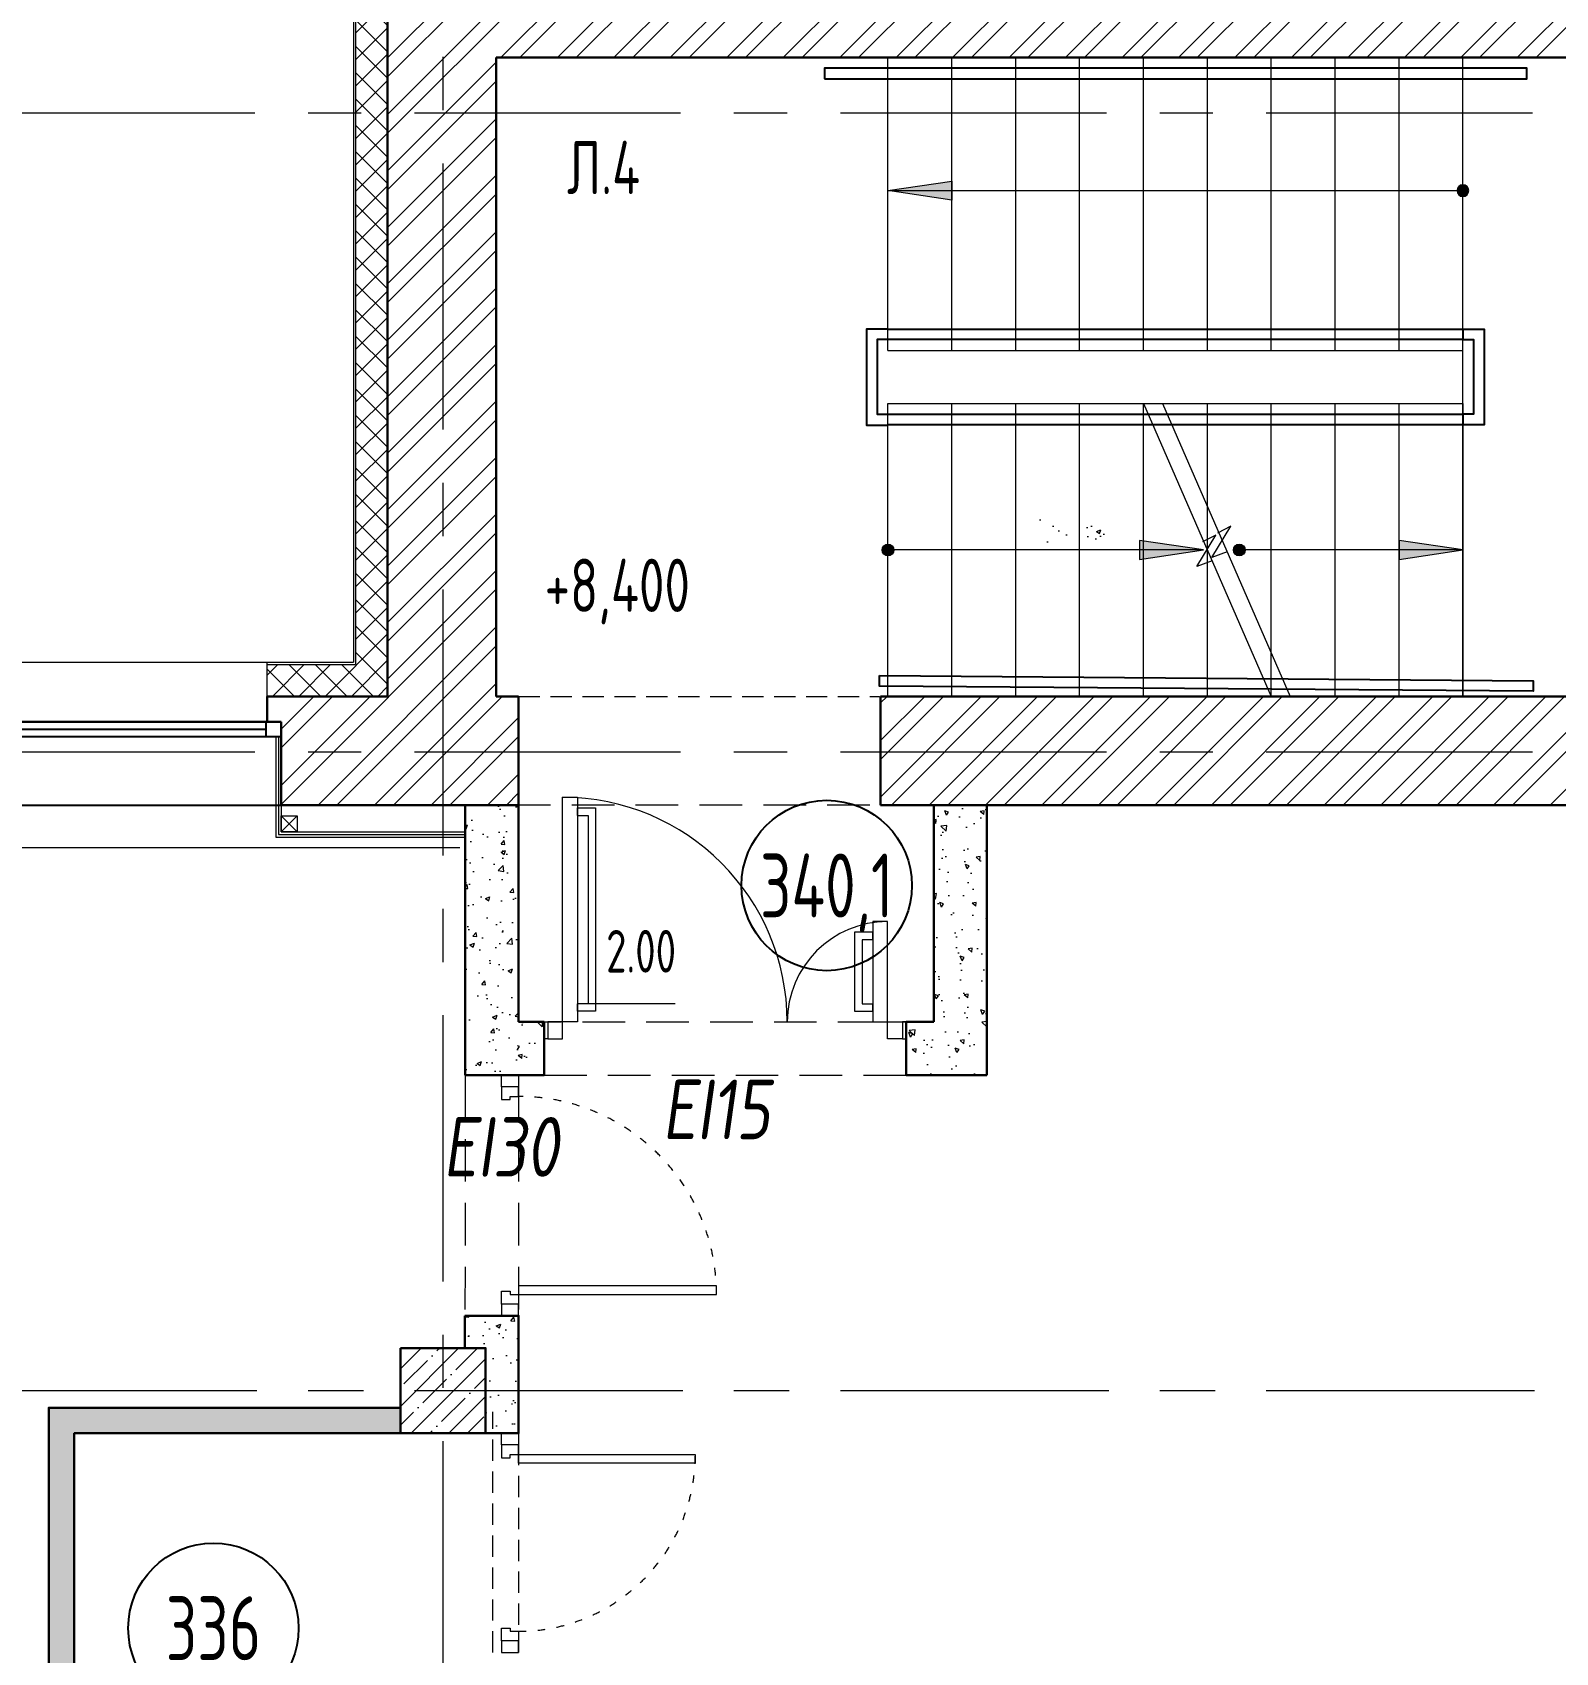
# Model space of a CAD drawing. Header units: millimetres. Extents: x -265044 to 366616, y 0 to 292181.
# Drawn here: x 79714 to 86868, y 123371 to 130979 of the extents above; entities that cross this region are included whole.
import ezdxf
from ezdxf import colors
from ezdxf.entities.mleader import LeaderData, LeaderLine
from ezdxf.enums import TextEntityAlignment as Align
from ezdxf.math import Vec2, Vec3

# ---------------------------------------------------------------- set-up
doc = ezdxf.new("R2010")
doc.units = ezdxf.units.MM
doc.header["$MEASUREMENT"] = 0
for name, pattern in [('ACAD_ISO03W100', [30, 12, -18]), ('ADSK_Штриховая_ш2 п1', [3, 2, -1]), ('CENTER', [2, 1.25, -0.25, 0.25, -0.25]), ('HIDDEN', [6, 4, -2])]:
    doc.linetypes.add(name, pattern=pattern)
doc.layers.get('0').update_dxf_attribs({"color": 250, "lineweight": 9})
for name, color, linetype, lineweight in [('_0', 250, 'Continuous', 9), ('АР_Двери', 5, 'Continuous', 18), ('АР_Колонны', 5, 'Continuous', 30), ('АР_Колонны Штрих', 250, 'Continuous', 5), ('АР_Лестницы', 250, 'Continuous', 15), ('АР_Лестницы ограждение', 94, 'Continuous', 25), ('АР_Маркер экспликации', 239, 'Continuous', 13), ('АР_Навесной фасад', 5, 'Continuous', 5), ('АР_Номер помещения', 1, 'Continuous', 25), ('АР_Оси', 193, 'Continuous', 9), ('АР_Отметки', 250, 'Continuous', 15), ('АР_Перегородки газоблок', 165, 'Continuous', 30), ('АР_Перегородки газоблок_Штрих', 165, 'Continuous', 5), ('АР_Подоконники', 163, 'Continuous', 9), ('АР_Помещения_площадь', 19, 'Continuous', 9), ('АР_Сущ Несущая стена', 202, 'Continuous', 30), ('АР_тонкая линия', 250, 'Continuous', 0), ('АР_Утеплитель', 250, 'Continuous', 9), ('АР_Штриховка кирпич', 250, 'Continuous', 9), ('перекр 0.3', 181, 'Continuous', 30)]:
    doc.layers.add(name, color=color, linetype=linetype, lineweight=lineweight)
doc.layers.add('АР_новое окно', color=160, linetype='Continuous')
doc.layers.add('АР_ПБ_Двери', color=7, linetype='Continuous', lineweight=15, true_color=0xdb0000)
doc.styles.add('ISOCPEUR', font='isocpeur.ttf', dxfattribs={"width": 0.7})
doc.styles.get("Standard").update_dxf_attribs({"font": 'isocpeur.ttf'})
doc.styles.add('Архитект', font='isocpeur.ttf', dxfattribs={"width": 0.8, "oblique": 8})
pattern_1 = [(50, (0, 0), (215.17805, -18.82564), [22.5, -247.5]), (355, (0, 0), (-41.6254, 225.65764), [18, -198]), (100.45144, (17.93, -1.57), (173.55265, 206.832), [19.12206, -210.34263]), (46.1842, (0, 60), (320.1724, -49.6558), [33.75, -371.25]), (96.63564, (26.68, 55.86), (280.3986, 292.2356), [28.6831, -315.5141]), (351.18416, (0, 60), (280.3986, 292.2356), [27, -297]), (21, (30, 45), (179.07212, -120.78567), [22.5, -247.5]), (326, (30, 45), (72.9946, 217.545), [18, -198]), (71.45144, (44.92, 34.93), (252.0667, 96.75935), [19.12206, -210.34263]), (37.5, (0, 0), (3.647957, 99.868156), [0, -195.6, 0, -201, 0, -198.75]), (7.5, (0, 0), (78.92086, 118.32351), [0, -114.6, 0, -191.1, 0, -75.75]), (327.5, (-66.9, 0), (160.14673, -6.76646), [0, -75, 0, -234, 0, -310.5]), (317.5, (-96.9, 0), (174.95585, 30.0315), [0, -97.5, 0, -155.4, 0, -220.5])]

# ---------------------------------------------------------------- blocks, each defined once
blk = doc.blocks.new('*U1373')
h = blk.add_hatch(color=8)
h.dxf.hatch_style = 1
edge = h.paths.add_edge_path()
edge.add_arc((0, 0), 27.6, 359.64, 719.64)
h = blk.add_hatch(color=8)
h.dxf.hatch_style = 1
h.paths.add_polyline_path([(1181.9, -44.3), (1181.9, 44.3), (1481.9, 0)])
at = {"color": 8}
blk.add_line((1481.9, 0), (0, 0), dxfattribs=at)
blk.add_lwpolyline([(1181.9, 44.3), (1181.9, -44.3), (1481.9, 0), (1181.9, 44.3)], dxfattribs=at)
blk.add_circle((0, 0), 27.6, dxfattribs=at)
blk = doc.blocks.new('*U1056')
at = {"color": 8}
for points in [[(-55, -80), (-55, 0), (-115, 0), (-115, -40), (-100, -40), (-100, -80), (-55, -80)], [(0, 0), (0, -80), (-55, -80), (-55, 0), (0, 0)], [(-1030, 0), (-1030, -80), (-975, -80), (-975, 0), (-1030, 0)], [(-975, -80), (-975, 0), (-915, 0), (-915, -40), (-930, -40), (-930, -80), (-975, -80)]]:
    blk.add_lwpolyline(points, dxfattribs=at)
blk.add_lwpolyline([(-100, -80), (-100, -910), (-140, -910), (-140, -80)], close=True, dxfattribs=at)
at = {"color": 8, "linetype": 'ACAD_ISO03W100', "ltscale": 3}
blk.add_arc((-100, -80), 830, 180, 270, dxfattribs=at)
blk = doc.blocks.new('*U159')
at = {"layer": 'АР_новое окно', "color": 8, "lineweight": 20}
for p, q in [((0, 1310), (-70, 1310)), ((0, 0), (-70, 0))]:
    blk.add_line(p, q, dxfattribs=at)
at = {"layer": 'АР_новое окно', "color": 8}
for p, q in [((-70, 1310), (-70, 0)), ((-70, 0), (-70, 1310)), ((0, 1310), (0, 0)), ((0, 1240), (-70, 1240)), ((-35, 1240), (-35, 70)), ((0, 70), (-70, 70))]:
    blk.add_line(p, q, dxfattribs=at)
blk = doc.blocks.new('*U1161')
at = {"color": 8}
for points in [[(0, 0), (0, -80), (55, -80), (55, 0), (0, 0)], [(55, -80), (55, 0), (115, 0), (115, -40), (100, -40), (100, -80), (55, -80)], [(1075, -80), (1075, 0), (1015, 0), (1015, -40), (1030, -40), (1030, -80), (1075, -80)], [(1130, 0), (1130, -80), (1075, -80), (1075, 0), (1130, 0)]]:
    blk.add_lwpolyline(points, dxfattribs=at)
blk.add_lwpolyline([(100, -80), (100, -1010), (140, -1010), (140, -80)], close=True, dxfattribs=at)
at = {"color": 8, "linetype": 'ACAD_ISO03W100', "ltscale": 3}
blk.add_arc((100, -80), 930, 270, 0, dxfattribs=at)
blk = doc.blocks.new('*U222')
at = {"layer": 'АР_Номер помещения', "color": 8}
blk.add_circle((-22148.8, 2134.7), 400, dxfattribs=at)
at = {"layer": 'АР_Помещения_площадь', "color": 8}
blk.add_line((-21205.6, 1298.7), (-21627.9, 1298.7), dxfattribs=at)
at = {"color": 8, "style": 'ISOCPEUR', "width": 0.7, "flags": 1}
blk.add_attdef('КАТЕГОРИЯ', (-499.2, -2092.2), '', height=250, dxfattribs=at)
at = {"layer": 'АР_Номер помещения', "color": 8, "style": 'ISOCPEUR', "width": 0.7}
blk.add_attdef('НОМЕР_ПОМЕЩЕНИЯ', text='', height=300, dxfattribs=at).set_placement((-22148.8, 2134.7), align=Align.MIDDLE_CENTER)
at = {"layer": 'АР_Помещения_площадь', "color": 8, "style": 'ISOCPEUR', "width": 0.7}
blk.add_attdef('ПЛОЩАДЬ_ПОМЕЩЕНИЯ', text='', height=200, dxfattribs=at).set_placement((-21200.7, 1545.2), align=Align.MIDDLE_RIGHT)
at = {"layer": 'АР_Помещения_площадь', "color": 8, "lineweight": 30, "width": 0.7, "flags": 104}
blk.add_attdef('ИМЯ_ПОМЕЩЕНИЯ', text='', height=100, dxfattribs=at).set_placement((157.6, 1217.1), align=Align.MIDDLE_CENTER)
blk = doc.blocks.new('_DotSmall')
at = {"color": 8, "linetype": 'ByBlock', "const_width": 0.5}
blk.add_lwpolyline([(-0.0625, 0, 1), (0.0625, 0, 1)], format="xyb", close=True, dxfattribs=at)
blk = doc.blocks.new('A$Ce02d65bd')
at = {"color": 8, "ltscale": 100}
for points in [[(0, 0), (0, 75), (75, 75), (75, 0), (0, 0)], [(0, 0), (75, 75)], [(0, 75), (75, 0)]]:
    blk.add_lwpolyline(points, dxfattribs=at)
blk = doc.blocks.new('*U24')
h = blk.add_hatch(color=8)
h.dxf.hatch_style = 1
edge = h.paths.add_edge_path()
edge.add_arc((0, 0), 27.6, 359.64, 719.64)
h = blk.add_hatch(color=8)
h.dxf.hatch_style = 1
h.paths.add_polyline_path([(2400, -44.3), (2400, 44.3), (2700, 0)])
at = {"color": 8}
blk.add_line((2700, 0), (0, 0), dxfattribs=at)
blk.add_lwpolyline([(2400, 44.3), (2400, -44.3), (2700, 0), (2400, 44.3)], dxfattribs=at)
blk.add_circle((0, 0), 27.6, dxfattribs=at)
blk = doc.blocks.new('*U1372')
h = blk.add_hatch(color=8)
h.dxf.hatch_style = 1
edge = h.paths.add_edge_path()
edge.add_arc((0, 0), 27.6, 359.64, 719.64)
h = blk.add_hatch(color=8)
h.dxf.hatch_style = 1
h.paths.add_polyline_path([(750.3, -44.3), (750.3, 44.3), (1050.3, 0)])
at = {"color": 8}
blk.add_line((1050.3, 0), (0, 0), dxfattribs=at)
blk.add_lwpolyline([(750.3, 44.3), (750.3, -44.3), (1050.3, 0), (750.3, 44.3)], dxfattribs=at)
blk.add_circle((0, 0), 27.6, dxfattribs=at)
blk = doc.blocks.new('1700-2')
at = {"color": 8}
for points in [[(80, 1600), (0, 1600), (0, 1583), (80, 1583), (80, 1600)], [(0, 1583), (80, 1583), (80, 1513), (50, 1513), (50, 1513), (0, 1513), (0, 1583)], [(-385.9, 1443.1), (-420.9, 1443.1), (-420.9, 1358.3), (-50, 1358.3), (-50, 1443.1), (-85, 1443.1)], [(-385.9, 1443.1), (-385.9, 1393.3), (-85, 1393.3), (-85, 1443.1)], [(-969.5, 56.9), (-1004.5, 56.9), (-1004.5, 141.7), (-50, 141.7), (-50, 56.9), (-85, 56.9)], [(-969.5, 56.9), (-969.5, 106.7), (-85, 106.7), (-85, 56.9)], [(0, -83), (80, -83), (80, -13), (50, -13), (50, -13), (0, -13), (0, -83)], [(80, -100), (0, -100), (0, -83), (80, -83), (80, -100)]]:
    blk.add_lwpolyline(points, dxfattribs=at)
for points in [[(-471.3, 1443.1), (0, 1443.1), (0, 1513), (-471.3, 1513)], [(0, -13), (-1054.7, -13), (-1054.7, 56.9), (0, 56.9)]]:
    blk.add_lwpolyline(points, close=True, dxfattribs=at)
for centre, radius, start, end in [((0, 1513), 471.3, 180, 270), ((0, -13), 1054.7, 90, 180)]:
    blk.add_arc(centre, radius, start, end, dxfattribs=at)
blk = doc.blocks.new('*U1429')
at = {"layer": 'АР_Номер помещения', "color": 8}
blk.add_circle((-18458.7, 2940.5), 400, dxfattribs=at)
at = {"layer": 'АР_Помещения_площадь', "color": 8}
blk.add_line((-19170.8, 2385.1), (-19593.2, 2385.1), dxfattribs=at)
at = {"color": 8, "style": 'ISOCPEUR', "width": 0.7, "flags": 1}
blk.add_attdef('КАТЕГОРИЯ', (-499.2, -2092.2), '', height=250, dxfattribs=at)
at = {"layer": 'АР_Номер помещения', "color": 8, "style": 'ISOCPEUR', "width": 0.7}
blk.add_attdef('НОМЕР_ПОМЕЩЕНИЯ', text='', height=300, dxfattribs=at).set_placement((-18458.7, 2940.5), align=Align.MIDDLE_CENTER)
at = {"layer": 'АР_Помещения_площадь', "color": 8, "style": 'ISOCPEUR', "width": 0.7}
blk.add_attdef('ПЛОЩАДЬ_ПОМЕЩЕНИЯ', text='', height=200, dxfattribs=at).set_placement((-19165.9, 2631.6), align=Align.MIDDLE_RIGHT)
at = {"layer": 'АР_Помещения_площадь', "color": 8, "lineweight": 30, "width": 0.7, "flags": 104}
blk.add_attdef('ИМЯ_ПОМЕЩЕНИЯ', text='', height=100, dxfattribs=at).set_placement((157.6, 1217.1), align=Align.MIDDLE_CENTER)

msp = doc.modelspace()

# ---------------------------------------------------------------- hatches: boundary and pattern name
at = {"layer": 'АР_Колонны Штрих', "ltscale": 100}
h = msp.add_hatch(dxfattribs=at)
h.set_pattern_fill('ANSI35', color=8, scale=500)
h.set_pattern_definition([(45, (-875609.7, 164672.16), (-88.388348, 88.388348), []), (45, (-875521.31, 164672.16), (-88.388348, 88.388348), [156.25, -31.25, 0, -31.25])])
h.paths.add_polyline_path([(81842.4, 124800.7), (81442.4, 124800.7), (81442.4, 124400.7), (81842.4, 124400.7)])
at = {"layer": 'АР_Перегородки газоблок_Штрих', "ltscale": 100}
h = msp.add_hatch(dxfattribs=at)
h.set_pattern_fill('AR-CONC', color=8, scale=30)
h.set_pattern_definition([(50, (-2925, 4936.77), (215.17805, -18.82564), [22.5, -247.5]), (355, (-2925, 4936.77), (-41.6254, 225.65764), [18, -198]), (100.45144, (-2907.07, 4935.2), (173.55265, 206.832), [19.12206, -210.34263]), (46.1842, (-2925, 4996.77), (320.1724, -49.6558), [33.75, -371.25]), (96.63564, (-2898.32, 4992.63), (280.3986, 292.2356), [28.6831, -315.5141]), (351.18416, (-2925, 4996.77), (280.3986, 292.2356), [27, -297]), (21, (-2895, 4981.77), (179.07212, -120.78567), [22.5, -247.5]), (326, (-2895, 4981.77), (72.9946, 217.545), [18, -198]), (71.45144, (-2880.08, 4971.7), (252.0667, 96.75935), [19.12206, -210.34263]), (37.5, (-2925, 4936.77), (3.647957, 99.868156), [0, -195.6, 0, -201, 0, -198.75]), (7.5, (-2925, 4936.77), (78.92086, 118.32351), [0, -114.6, 0, -191.1, 0, -75.75]), (327.5, (-2991.9, 4936.77), (160.14673, -6.76646), [0, -75, 0, -234, 0, -310.5]), (317.5, (-3021.9, 4936.77), (174.95585, 30.0315), [0, -97.5, 0, -155.4, 0, -220.5])])
h.paths.add_polyline_path([(84797.4, 128691.1), (84427.4, 128691.1), (84427.4, 128571.1), (84797.4, 128571.1)])
h = msp.add_hatch(dxfattribs=at)
h.set_pattern_fill('AR-CONC', color=8, scale=30)
h.set_pattern_definition([(50, (155, -6e-11), (215.17805, -18.82564), [22.5, -247.5]), (355, (155, -6e-11), (-41.6254, 225.65764), [18, -198]), (100.45144, (172.93, -1.57), (173.55265, 206.832), [19.12206, -210.34263]), (46.1842, (155, 60), (320.1724, -49.6558), [33.75, -371.25]), (96.63564, (181.68, 55.86), (280.3986, 292.2356), [28.6831, -315.5141]), (351.18416, (155, 60), (280.3986, 292.2356), [27, -297]), (21, (185, 45), (179.07212, -120.78567), [22.5, -247.5]), (326, (185, 45), (72.9946, 217.545), [18, -198]), (71.45144, (199.92, 34.93), (252.0667, 96.75935), [19.12206, -210.34263]), (37.5, (155, -6e-11), (3.647957, 99.868156), [0, -195.6, 0, -201, 0, -198.75]), (7.5, (155, -6e-11), (78.92086, 118.32351), [0, -114.6, 0, -191.1, 0, -75.75]), (327.5, (88.1, -6e-11), (160.14673, -6.76646), [0, -75, 0, -234, 0, -310.5]), (317.5, (58.1, -6e-11), (174.95585, 30.0315), [0, -97.5, 0, -155.4, 0, -220.5])])
h.paths.add_polyline_path([(81997.4, 127350.7), (81747.4, 127350.7), (81747.4, 126082.2), (81997.4, 126082.2)])
h = msp.add_hatch(dxfattribs=at)
h.set_pattern_fill('AR-CONC', color=8, scale=30, angle=90)
h.set_pattern_definition([(140, (208748.08, 175687.95), (18.82564, 215.17805), [22.5, -247.5]), (85, (208748.08, 175687.95), (-225.65764, -41.6254), [18, -198]), (190.45144, (208749.65, 175705.88), (-206.832, 173.55265), [19.12206, -210.34263]), (136.1842, (208688.08, 175687.95), (49.6558, 320.1724), [33.75, -371.25]), (186.63564, (208692.22, 175714.63), (-292.2356, 280.3986), [28.6831, -315.5141]), (81.18416, (208688.08, 175687.95), (-292.2356, 280.3986), [27, -297]), (111, (208703.08, 175717.95), (120.78567, 179.07212), [22.5, -247.5]), (56, (208703.08, 175717.95), (-217.545, 72.9946), [18, -198]), (161.45144, (208713.14, 175732.87), (-96.75935, 252.0667), [19.12206, -210.34263]), (127.5, (208748.08, 175687.95), (-99.868156, 3.647957), [0, -195.6, 0, -201, 0, -198.75]), (97.5, (208748.08, 175687.95), (-118.32351, 78.92086), [0, -114.6, 0, -191.1, 0, -75.75]), (57.5, (208748.08, 175621.05), (6.76646, 160.14673), [0, -75, 0, -234, 0, -310.5]), (47.5, (208748.08, 175591.05), (-30.0315, 174.95585), [0, -97.5, 0, -155.4, 0, -220.5])])
h.paths.add_polyline_path([(83817.4, 126082.2), (83817.4, 126332.2), (83832.6, 126332.2), (83817.4, 126332.2), (83817.4, 126082.2), (84197.4, 126082.2), (84197.4, 127350.7), (83947.4, 127350.7), (83947.4, 126332.2), (83820.9, 126332.2)])
h = msp.add_hatch(dxfattribs=at)
h.set_pattern_fill('AR-CONC', color=8, scale=30, angle=90)
h.set_pattern_definition([(140, (209343.08, 175687.95), (18.82564, 215.17805), [22.5, -247.5]), (85, (209343.08, 175687.95), (-225.65764, -41.6254), [18, -198]), (190.45144, (209344.65, 175705.88), (-206.832, 173.55265), [19.12206, -210.34263]), (136.1842, (209283.08, 175687.95), (49.6558, 320.1724), [33.75, -371.25]), (186.63564, (209287.22, 175714.63), (-292.2356, 280.3986), [28.6831, -315.5141]), (81.18416, (209283.08, 175687.95), (-292.2356, 280.3986), [27, -297]), (111, (209298.08, 175717.95), (120.78567, 179.07212), [22.5, -247.5]), (56, (209298.08, 175717.95), (-217.545, 72.9946), [18, -198]), (161.45144, (209308.14, 175732.87), (-96.75935, 252.0667), [19.12206, -210.34263]), (127.5, (209343.08, 175687.95), (-99.868156, 3.647957), [0, -195.6, 0, -201, 0, -198.75]), (97.5, (209343.08, 175687.95), (-118.32351, 78.92086), [0, -114.6, 0, -191.1, 0, -75.75]), (57.5, (209343.08, 175621.05), (6.76646, 160.14673), [0, -75, 0, -234, 0, -310.5]), (47.5, (209343.08, 175591.05), (-30.0315, 174.95585), [0, -97.5, 0, -155.4, 0, -220.5])])
h.paths.add_polyline_path([(81992.4, 126332), (81992.4, 126082.2), (82001.8, 126082.2), (81992.4, 126332), (82242.4, 126332.2), (81992.4, 126332), (82001.8, 126082.2), (82117.4, 126082.2), (82117.4, 126332.2)])
h = msp.add_hatch(dxfattribs=at)
h.set_pattern_fill('AR-CONC', color=8, scale=30)
h.set_pattern_definition(pattern_1)
h.paths.add_polyline_path([(81997.4, 124952.2), (81744.2, 124952.2), (81744.2, 124800.7), (81842.4, 124800.7), (81842.4, 124400.7), (81997.4, 124400.7)])
h = msp.add_hatch(dxfattribs=at)
h.set_pattern_fill('AR-CONC', color=8, scale=30)
h.set_pattern_definition(pattern_1)
h.paths.add_polyline_path([(72392.4, 118520.7), (72077.4, 118520.7), (72077.4, 118400.7), (72612.4, 118400.7), (72612.4, 118520.7), (72512.4, 118520.7), (72512.4, 121328.5), (73872.4, 121328.5), (73872.4, 120116.1), (73992.4, 120116.1), (73992.4, 121328.5), (77692.4, 121328.5), (77692.4, 121328.5), (79791.2, 121328.5), (79791.2, 118520.7), (79911.2, 118520.7), (79911.2, 121328.5), (81877.4, 121328.5), (81877.4, 121448.2), (79911.2, 121448.2), (79911.2, 122020.4), (79791.2, 122020.3), (79791.2, 121448.5), (77812.4, 121448.5), (77812.4, 122020.3), (77692.4, 122020.3), (77692.4, 121448.5), (77692.4, 121448.5), (77692.4, 122020.3), (77692.4, 121448.5), (76790.9, 121448.5), (76790.9, 122020.3), (76670.9, 122020.3), (76670.9, 121448.5), (73992.4, 121448.5), (73992.4, 122020.3), (73992.4, 121448.5), (73992.4, 121448.5), (73992.4, 122020.3), (73872.4, 122020.3), (73872.4, 121448.5), (73872.4, 121448.5), (73872.4, 122020.3), (73872.4, 122020.3), (73872.4, 121448.5), (72512.4, 121448.5), (72512.4, 122020.3), (81877.4, 122020.4), (81877.4, 122140.4), (79911.2, 122140.3), (79911.2, 124400.7), (81442.4, 124400.7), (81442.4, 124520.7), (79791.2, 124520.7), (79791.2, 122140.3), (72512.4, 122140.3), (72512.4, 122260.3), (72392.4, 122260.3)])
at = {"layer": 'АР_Утеплитель', "ltscale": 100}
h = msp.add_hatch(dxfattribs=at)
h.set_pattern_fill('ANSI37', color=8, scale=700)
h.set_pattern_definition([(45, (-891237.575, 167262.83), (-61.871843, 61.871843), []), (135, (-891237.575, 167262.83), (-61.871843, -61.871843), [])])
h.paths.add_polyline_path([(87132.4, 131370.7), (81382.4, 131370.7), (81382.4, 127860.7), (80817.4, 127860.7), (80817.4, 128010.7), (81232.4, 128010.7), (81232.4, 131520.7), (87132.4, 131520.7)])
at = {"layer": 'АР_Штриховка кирпич', "ltscale": 100}
h = msp.add_hatch(dxfattribs=at)
h.set_pattern_fill('ANSI32', color=8, scale=500)
h.set_pattern_definition([(45, (-893737.25, 164426.86), (-132.58252, 132.58252), []), (45, (-893648.86, 164426.86), (-132.58252, 132.58252), [])])
h.paths.add_polyline_path([(87067.4, 131370.7), (81382.4, 131370.7), (81382.4, 127860.7), (80882.4, 127860.7), (80882.4, 127350.7), (81997.4, 127350.7), (81997.4, 127860.7), (81892.4, 127860.7), (81892.4, 130860.7), (87067.4, 130860.7)])
h = msp.add_hatch(dxfattribs=at)
h.set_pattern_fill('ANSI32', color=8, scale=500)
h.set_pattern_definition([(45, (-901740.22, 164426.86), (-132.58252, 132.58252), []), (45, (-901651.84, 164426.86), (-132.58252, 132.58252), [])])
h.paths.add_polyline_path([(90999.3, 128908.6), (90962.3, 128908.6)])
h.paths.add_polyline_path([(90122.4, 127350.7), (90122.4, 127741.8), (90187.4, 127741.8), (90187.4, 127860.7), (89402.4, 127860.7), (89402.4, 131370.7), (88377.4, 131370.7), (88377.4, 130860.7), (88892.4, 130860.7), (88892.4, 127860.7), (83697.4, 127860.7), (83697.4, 127350.7)])
h.paths.add_polyline_path([(92542.4, 127741.8), (92542.4, 127350.7), (94742.4, 127350.7), (94742.4, 127860.7), (92477.4, 127860.7), (92477.4, 127741.8)])

# ---------------------------------------------------------------- linework, layer by layer
at = {"color": 8, "lineweight": 13, "ltscale": 500}
for points in [[(85325, 128539.4), (85253.4, 128512.8), (85342.7, 128659.7), (85280, 128627.9)], [(85254.4, 128497.7), (85182.9, 128471.1), (85272.1, 128618.1), (85209.4, 128586.2)]]:
    msp.add_lwpolyline(points, dxfattribs=at)
at = {"color": 8}
for points in [[(80882.4, 127741.8), (80882.4, 127225), (81747.4, 127225)], [(80857.4, 127671.8), (80857.4, 127200), (81747.4, 127200)], [(80869.9, 127671.8), (80869.9, 127212.5), (81747.4, 127212.5)]]:
    msp.add_lwpolyline(points, dxfattribs=at)
at = {"layer": 'АР_Колонны', "color": 8, "ltscale": 100}
msp.add_lwpolyline([(81442.4, 124800.7), (81842.4, 124800.7), (81842.4, 124400.7), (81442.4, 124400.7)], close=True, dxfattribs=at)
at = {"layer": 'АР_Лестницы', "color": 8, "ltscale": 100}
for p, q in [((83732.4, 129485.7), (83732.4, 130860.7)), ((84032.4, 129485.7), (84032.4, 130860.7)), ((84332.4, 129485.7), (84332.4, 130860.7)), ((84632.4, 129485.7), (84632.4, 130860.7)), ((84932.4, 129485.7), (84932.4, 130860.7)), ((85232.4, 129485.7), (85232.4, 130860.7)), ((85532.4, 129485.7), (85532.4, 130860.7)), ((85832.4, 129485.7), (85832.4, 130860.7)), ((86132.4, 129485.7), (86132.4, 130860.7)), ((86432.4, 129610.7), (86432.4, 130860.7)), ((86432.4, 129110.7), (86432.4, 129610.7)), ((83732.4, 129110.7), (83732.4, 129235.7)), ((84032.4, 127860.7), (84032.4, 129235.7)), ((84332.4, 127860.7), (84332.4, 129235.7)), ((84632.4, 127860.7), (84632.4, 129235.7)), ((84932.4, 127860.7), (84932.4, 129235.7)), ((84932.4, 129235.7), (85532.4, 127860.7)), ((85021.2, 129235.7), (85621.2, 127860.7)), ((85232.4, 127860.7), (85232.4, 129235.7)), ((85532.4, 127860.7), (85532.4, 129235.7)), ((85832.4, 127860.7), (85832.4, 129235.7)), ((86132.4, 127860.7), (86132.4, 129235.7)), ((86432.4, 127860.7), (86432.4, 129110.7))]:
    msp.add_line(p, q, dxfattribs=at)
msp.add_lwpolyline([(83732.4, 129235.7), (86432.4, 129235.7), (86432.4, 127860.7), (83732.4, 127860.7)], close=True, dxfattribs=at)
at = {"layer": 'АР_Лестницы ограждение', "color": 8, "ltscale": 100}
for points in [[(83433.7, 130760.7), (86732.4, 130760.7), (86732.4, 130810), (83433.7, 130810)], [(83691.8, 127958.6), (86763.1, 127933.9), (86763.1, 127884.6), (83691.8, 127909.3)]]:
    msp.add_lwpolyline(points, close=True, dxfattribs=at)
for points in [[(83732.4, 129585.3), (83632.1, 129585.3), (83631.9, 129134.5), (83732.2, 129134.5)], [(86432.4, 129585.9), (86432.4, 129535.9), (83732.4, 129535.9)], [(83732.4, 129585.3), (86432.4, 129585.3)], [(86432.4, 129585.3), (86532.7, 129585.3), (86532.7, 129136.3), (86432.4, 129136.3)], [(83732.4, 129535.9), (83682.1, 129535.9), (83682.1, 129185.9), (83736.8, 129185.9)], [(86432.4, 129535.9), (86482.7, 129535.9), (86482.7, 129185.7), (86432.4, 129185.7)], [(86432.4, 129186.3), (86432.4, 129136.3), (83732.4, 129136.3)], [(83732.4, 129185.7), (86432.4, 129185.7)]]:
    msp.add_lwpolyline(points, dxfattribs=at)
at = {"layer": 'АР_Навесной фасад', "color": 8, "ltscale": 100}
for p, q in [((81222.4, 131530.7), (81222.4, 128020.7)), ((81232.4, 131520.7), (81232.4, 128010.7)), ((73062.4, 128020.7), (81222.4, 128020.7)), ((80817.4, 128010.7), (81232.4, 128010.7))]:
    msp.add_line(p, q, dxfattribs=at)
msp.add_lwpolyline([(80817.4, 127860.7), (80817.4, 128020.7)], dxfattribs=at)
at = {"layer": 'АР_новое окно', "color": 8}
msp.add_line((79572.4, 127350.7), (80882.4, 127350.7), dxfattribs=at)
at = {"layer": 'АР_Оси', "color": 8, "linetype": 'CENTER', "ltscale": 1000}
for p, q in [((81642.4, 134363.2), (81642.4, 78630.8)), ((45508.7, 130600.7), (128687.1, 130600.7)), ((45508.7, 127600.7), (128687.1, 127600.7)), ((45508.7, 124600.7), (128687.1, 124600.7)), ((45518.9, 124601), (128697.3, 124601))]:
    msp.add_line(p, q, dxfattribs=at)
at = {"layer": 'АР_Перегородки газоблок', "color": 8, "ltscale": 100}
for p, q in [((84197.4, 127350.7), (84197.4, 126082.2)), ((82117.4, 126082.2), (81997.4, 126082.2)), ((84197.4, 126082.2), (83817.4, 126082.2))]:
    msp.add_line(p, q, dxfattribs=at)
for points in [[(81747.4, 126082.2), (81747.4, 127350.7)], [(81997.4, 127350.7), (81997.4, 126332.2)], [(83947.4, 127350.7), (83947.4, 126332.2)], [(82117.4, 126332.2), (81997.4, 126332.2)], [(82117.4, 126332.2), (82117.4, 126082.2)], [(83947.4, 126332.2), (83817.4, 126332.2)], [(83817.4, 126332.2), (83817.4, 126082.2)], [(81997.4, 126082.2), (81747.4, 126082.2)], [(81745.7, 124952.2), (81997.4, 124952.2), (81997.4, 124400.7), (79911.2, 124400.7), (79911.2, 122140.3)], [(81745.7, 124800.7), (81745.7, 124952.2)], [(81442.4, 124520.7), (79791.2, 124520.7), (79791.2, 122140.3)]]:
    msp.add_lwpolyline(points, dxfattribs=at)
at = {"layer": 'АР_Подоконники', "color": 8, "ltscale": 100}
msp.add_line((73332.4, 127150.7), (81722.4, 127150.7), dxfattribs=at)
at = {"layer": 'АР_Сущ Несущая стена', "color": 8, "ltscale": 100}
for p, q in [((81382.4, 131370.7), (81382.4, 127860.7)), ((81892.4, 130860.7), (87067.4, 130860.7)), ((81892.4, 130860.7), (81892.4, 127860.7)), ((80817.4, 127860.7), (81382.4, 127860.7)), ((80817.4, 127741.8), (80817.4, 127860.7)), ((81892.4, 127860.7), (81997.4, 127860.7)), ((81997.4, 127860.7), (81997.4, 127350.7)), ((83697.4, 127860.7), (88892.4, 127860.7)), ((83697.4, 127860.7), (83697.4, 127350.7)), ((80817.4, 127741.8), (80882.4, 127741.8)), ((80882.4, 127741.8), (80882.4, 127350.7)), ((80882.4, 127350.7), (81997.4, 127350.7)), ((83697.4, 127350.7), (90122.4, 127350.7))]:
    msp.add_line(p, q, dxfattribs=at)
at = {"layer": 'АР_Сущ Несущая стена', "color": 8, "lineweight": 15, "ltscale": 100}
msp.add_line((79572.4, 127741.8), (80882.4, 127741.8), dxfattribs=at)
at = {"layer": 'АР_тонкая линия', "color": 8, "ltscale": 500}
msp.add_line((83732.4, 129485.7), (86432.4, 129485.7), dxfattribs=at)
at = {"layer": 'АР_тонкая линия', "color": 8, "linetype": 'ADSK_Штриховая_ш2 п1', "ltscale": 50}
for p, q in [((81997.4, 127860.7), (83691.8, 127860.7)), ((81877.4, 123370.7), (81877.4, 124500.7)), ((81997.4, 124500.7), (81997.4, 123370.7))]:
    msp.add_line(p, q, dxfattribs=at)
at = {"layer": 'перекр 0.3', "color": 8, "linetype": 'HIDDEN', "lineweight": 5, "ltscale": 50}
for p, q in [((81747.4, 126082.2), (81745.7, 124952.2)), ((81997.4, 126082.2), (81997.4, 124904.1)), ((82117.4, 126082.2), (83817.4, 126082.2))]:
    msp.add_line(p, q, dxfattribs=at)
msp.add_lwpolyline([(81997.4, 126332.2), (83947.4, 126332.2), (83947.4, 127350.7), (81997.4, 127350.7)], close=True, dxfattribs=at)

# ---------------------------------------------------------------- block references
at = {"layer": '_0', "color": 8, "lineweight": -3, "ltscale": 500}
msp.add_blockref('A$Ce02d65bd', (80882.4, 127225), dxfattribs=at)
at = {"layer": 'АР_Двери', "color": 8, "lineweight": 30, "ltscale": 100, "rotation": 270}
msp.add_blockref('1700-2', (82217.4, 126332.2), dxfattribs=at)
at = {"layer": 'АР_Двери', "color": 8, "rotation": 90.00000000000001}
for name, p in [('*U1161', (81917.4, 124952.2)), ('*U1056', (81917.4, 124400.7))]:
    msp.add_blockref(name, p, dxfattribs=at)
at = {"layer": 'АР_Лестницы', "color": 8, "ltscale": 100, "xscale": -1}
msp.add_blockref('*U24', (86432.4, 130235.7), dxfattribs=at)
at = {"layer": 'АР_Лестницы', "color": 8, "ltscale": 100}
for name, p in [('*U1373', (83732.4, 128548.2)), ('*U1372', (85382.1, 128548.2))]:
    msp.add_blockref(name, p, dxfattribs=at)
at = {"layer": 'АР_Маркер экспликации', "color": 8}
ref = msp.add_blockref('*U1429', (101903.2, 124032.3), dxfattribs=at)
ref.add_attrib('НОМЕР_ПОМЕЩЕНИЯ', '340,1', dxfattribs={"layer": 'АР_Номер помещения', "color": 8, "height": 300, "style": 'ISOCPEUR', "width": 0.7}).set_placement((83444.5, 126972.7), align=Align.MIDDLE_CENTER)
ref.add_attrib('ПЛОЩАДЬ_ПОМЕЩЕНИЯ', '2.00', dxfattribs={"layer": 'АР_Помещения_площадь', "color": 8, "height": 200, "style": 'ISOCPEUR', "width": 0.7}).set_placement((82737.3, 126663.9), align=Align.MIDDLE_RIGHT)
ref = msp.add_blockref('*U222', (102713.3, 121350.3), dxfattribs=at)
ref.add_attrib('НОМЕР_ПОМЕЩЕНИЯ', '336', dxfattribs={"layer": 'АР_Номер помещения', "color": 8, "height": 300, "style": 'ISOCPEUR', "width": 0.7}).set_placement((80564.5, 123485), align=Align.MIDDLE_CENTER)
ref.add_attrib('ПЛОЩАДЬ_ПОМЕЩЕНИЯ', '4.44', dxfattribs={"layer": 'АР_Помещения_площадь', "color": 8, "height": 200, "style": 'ISOCPEUR', "width": 0.7}).set_placement((81512.6, 122895.5), align=Align.MIDDLE_RIGHT)
at = {"layer": 'АР_новое окно', "color": 8, "xscale": -1, "rotation": 90}
msp.add_blockref('*U159', (80882.4, 127671.8), dxfattribs=at)

# ---------------------------------------------------------------- texts
at = {"layer": 'АР_ПБ_Двери', "color": 8, "lineweight": 35, "style": 'Архитект', "oblique": 8, "width": 0.8}
for s, p in [('EI15', (82672, 125781.2)), ('EI30', (81642.4, 125605.4))]:
    msp.add_text(s, height=280, dxfattribs=at).set_placement(p)

# ---------------------------------------------------------------- leaders
at = {"layer": 'АР_Отметки', "color": 8}
ml = msp.add_multileader_mtext('Standard', dxfattribs=at)
ml.set_content('Л.4', color=8, style='ISOCPEUR')
ml.set_leader_properties(color=8, linetype='Continuous', lineweight=-1)
ml.set_arrow_properties(name='DOTSMALL')
ml.build(insert=Vec2(0, 0))
ml.multileader.update_dxf_attribs({"has_text_frame": 1, "text_left_attachment_type": 4, "text_right_attachment_type": 4, "dogleg_length": 100, "arrow_head_size": 180})
ctx = ml.context
ctx.base_point, ctx.char_height, ctx.arrow_head_size, ctx.landing_gap_size, ctx.plane_origin = Vec3(82175.5, 130136.1), 250, 180, 50, Vec3(110295.9, 117978.5)
ctx.left_attachment, ctx.right_attachment = 4, 4
notes = []
notes.append((ctx, [(0, (0, 0, 0), (0, 0), (1, 0), 1, [])]))
ctx.mtext.insert, ctx.mtext.width, ctx.mtext.line_spacing_style, ctx.mtext.flow_direction = Vec3(82225.5, 130469.5), 852.697, 2, 5
ml = msp.add_multileader_mtext('Standard', dxfattribs=at)
ml.set_content('Л.4', color=8, style='ISOCPEUR')
ml.set_leader_properties(color=8, linetype='Continuous', lineweight=-1)
ml.set_arrow_properties(name='DOTSMALL')
ml.build(insert=Vec2(0, 0))
ml.multileader.update_dxf_attribs({"has_text_frame": 1, "text_left_attachment_type": 4, "text_right_attachment_type": 4, "dogleg_length": 100, "arrow_head_size": 180})
ctx = ml.context
ctx.base_point, ctx.char_height, ctx.arrow_head_size, ctx.landing_gap_size, ctx.plane_origin = Vec3(219850.4, 129601.6), 250, 180, 50, Vec3(247234.1, 117978.5)
ctx.left_attachment, ctx.right_attachment = 4, 4
notes.append((ctx, [(0, (0, 0, 0), (0, 0), (1, 0), 1, [])]))
ctx.mtext.insert, ctx.mtext.width, ctx.mtext.line_spacing_style, ctx.mtext.flow_direction = Vec3(219900.4, 129934.9), 852.697, 2, 5
ml = msp.add_multileader_mtext('Standard', dxfattribs=at)
ml.set_content('+11,550', color=8, style='ISOCPEUR')
ml.set_leader_properties(color=8, linetype='Continuous', lineweight=-1)
ml.set_arrow_properties(name='DOTSMALL')
ml.build(insert=Vec2(0, 0))
ml.multileader.update_dxf_attribs({"has_text_frame": 1, "text_left_attachment_type": 4, "text_right_attachment_type": 4, "dogleg_length": 100, "arrow_head_size": 180})
ctx = ml.context
ctx.base_point, ctx.char_height, ctx.arrow_head_size, ctx.landing_gap_size, ctx.plane_origin = Vec3(219245.9, 128951.2), 250, 180, 50, Vec3(217084.7, 128360)
ctx.left_attachment, ctx.right_attachment = 4, 4
notes.append((ctx, [(0, (0, 0, 0), (0, 0), (1, 0), 1, [])]))
ctx.mtext.insert, ctx.mtext.width, ctx.mtext.line_spacing_style, ctx.mtext.flow_direction = Vec3(219295.9, 129284.5), 852.697, 2, 5
ml = msp.add_multileader_mtext('Standard', dxfattribs=at)
ml.set_content('+11,550', color=8, style='ISOCPEUR')
ml.set_leader_properties(color=8, linetype='Continuous', lineweight=-1)
ml.set_arrow_properties(name='DOTSMALL')
ml.build(insert=Vec2(0, 0))
ml.multileader.update_dxf_attribs({"has_text_frame": 1, "text_left_attachment_type": 4, "text_right_attachment_type": 4, "dogleg_length": 100, "arrow_head_size": 180})
ctx = ml.context
ctx.base_point, ctx.char_height, ctx.arrow_head_size, ctx.landing_gap_size, ctx.plane_origin = Vec3(219245.9, 128951.2), 250, 180, 50, Vec3(217084.7, 128360)
ctx.left_attachment, ctx.right_attachment = 4, 4
notes.append((ctx, [(0, (0, 0, 0), (0, 0), (1, 0), 1, [])]))
ctx.mtext.insert, ctx.mtext.width, ctx.mtext.line_spacing_style, ctx.mtext.flow_direction = Vec3(219295.9, 129284.5), 852.697, 2, 5
ml = msp.add_multileader_mtext('Standard', dxfattribs=at)
ml.set_content('+13,200', color=8, style='ISOCPEUR')
ml.set_leader_properties(color=8, linetype='Continuous', lineweight=-1)
ml.set_arrow_properties(name='DOTSMALL')
ml.build(insert=Vec2(0, 0))
ml.multileader.update_dxf_attribs({"has_text_frame": 1, "text_left_attachment_type": 4, "text_right_attachment_type": 4, "dogleg_length": 100, "arrow_head_size": 180})
ctx = ml.context
ctx.base_point, ctx.char_height, ctx.arrow_head_size, ctx.landing_gap_size, ctx.plane_origin = Vec3(224401.7, 128884.7), 250, 180, 50, Vec3(222084.7, 129105)
ctx.left_attachment, ctx.right_attachment = 4, 4
notes.append((ctx, [(0, (0, 0, 0), (0, 0), (1, 0), 1, [])]))
ctx.mtext.insert, ctx.mtext.width, ctx.mtext.line_spacing_style, ctx.mtext.flow_direction = Vec3(224451.7, 129218.1), 852.697, 2, 5
ml = msp.add_multileader_mtext('Standard', dxfattribs=at)
ml.set_content('+7,050', color=8, style='ISOCPEUR')
ml.set_leader_properties(color=8, linetype='Continuous', lineweight=-1)
ml.set_arrow_properties(name='DOTSMALL')
ml.build(insert=Vec2(0, 0))
ml.multileader.update_dxf_attribs({"has_text_frame": 1, "text_left_attachment_type": 4, "text_right_attachment_type": 4, "dogleg_length": 100, "arrow_head_size": 180})
ctx = ml.context
ctx.base_point, ctx.char_height, ctx.arrow_head_size, ctx.landing_gap_size, ctx.plane_origin = Vec3(87831.5, 128735), 250, 180, 50, Vec3(87750.1, 127467.4)
ctx.left_attachment, ctx.right_attachment = 4, 4
notes.append((ctx, [(0, (0, 0, 0), (0, 0), (1, 0), 1, [])]))
ctx.mtext.insert, ctx.mtext.width, ctx.mtext.line_spacing_style, ctx.mtext.flow_direction = Vec3(87881.5, 129068.3), 852.697, 2, 5
ml = msp.add_multileader_mtext('Standard', dxfattribs=at)
ml.set_content('+8,400', color=8, style='ISOCPEUR')
ml.set_leader_properties(color=8, linetype='Continuous', lineweight=-1)
ml.set_arrow_properties(name='DOTSMALL')
ml.build(insert=Vec2(0, 0))
ml.multileader.update_dxf_attribs({"has_text_frame": 1, "text_left_attachment_type": 4, "text_right_attachment_type": 4, "dogleg_length": 100, "arrow_head_size": 180})
ctx = ml.context
ctx.base_point, ctx.char_height, ctx.arrow_head_size, ctx.landing_gap_size, ctx.plane_origin = Vec3(82070.2, 128174), 250, 180, 50, Vec3(82613.4, 128977)
ctx.left_attachment, ctx.right_attachment = 4, 4
notes.append((ctx, [(0, (0, 0, 0), (0, 0), (1, 0), 1, [])]))
ctx.mtext.insert, ctx.mtext.width, ctx.mtext.line_spacing_style, ctx.mtext.flow_direction = Vec3(82120.2, 128507.3), 852.697, 2, 5
ml = msp.add_multileader_mtext('Standard', dxfattribs=at)
ml.set_content('+13,340', color=8, style='ISOCPEUR')
ml.set_leader_properties(color=8, linetype='Continuous', lineweight=-1)
ml.set_arrow_properties(name='DOTSMALL')
ml.build(insert=Vec2(0, 0))
ml.multileader.update_dxf_attribs({"has_text_frame": 1, "text_left_attachment_type": 4, "text_right_attachment_type": 4, "dogleg_length": 100, "arrow_head_size": 180})
ctx = ml.context
ctx.base_point, ctx.char_height, ctx.arrow_head_size, ctx.landing_gap_size, ctx.plane_origin = Vec3(224285.9, 127292.9), 250, 180, 50, Vec3(222767.1, 127587.8)
ctx.left_attachment, ctx.right_attachment = 4, 4
notes.append((ctx, [(0, (0, 0, 0), (0, 0), (1, 0), 1, [])]))
ctx.mtext.insert, ctx.mtext.width, ctx.mtext.line_spacing_style, ctx.mtext.flow_direction = Vec3(224335.9, 127626.3), 852.697, 2, 5
ml = msp.add_multileader_mtext('Standard', dxfattribs=at)
ml.set_content('+6,300', color=8, style='ISOCPEUR')
ml.set_leader_properties(color=8, linetype='Continuous', lineweight=-1)
ml.set_arrow_properties(name='DOTSMALL')
ml.build(insert=Vec2(0, 0))
ml.multileader.update_dxf_attribs({"has_text_frame": 1, "text_left_attachment_type": 4, "text_right_attachment_type": 4, "dogleg_length": 100, "arrow_head_size": 180})
ctx = ml.context
ctx.base_point, ctx.char_height, ctx.arrow_head_size, ctx.landing_gap_size, ctx.plane_origin = Vec3(114000.6, 126617.8), 250, 180, 50, Vec3(122344.4, 124376.9)
ctx.left_attachment, ctx.right_attachment = 4, 4
notes.append((ctx, [(0, (0, 0, 0), (0, 0), (1, 0), 1, [])]))
ctx.mtext.insert, ctx.mtext.width, ctx.mtext.line_spacing_style, ctx.mtext.flow_direction = Vec3(114050.6, 126951.1), 852.697, 2, 5
ml = msp.add_multileader_mtext('Standard', dxfattribs=at)
ml.set_content('Л.5', color=8, style='ISOCPEUR')
ml.set_leader_properties(color=8, linetype='Continuous', lineweight=-1)
ml.set_arrow_properties(name='DOTSMALL')
ml.build(insert=Vec2(0, 0))
ml.multileader.update_dxf_attribs({"has_text_frame": 1, "text_left_attachment_type": 4, "text_right_attachment_type": 4, "dogleg_length": 100, "arrow_head_size": 180})
ctx = ml.context
ctx.base_point, ctx.char_height, ctx.arrow_head_size, ctx.landing_gap_size, ctx.plane_origin = Vec3(112098.3, 126005.4), 250, 180, 50, Vec3(137881.2, 112284.8)
ctx.left_attachment, ctx.right_attachment = 4, 4
notes.append((ctx, [(0, (0, 0, 0), (0, 0), (1, 0), 1, [])]))
ctx.mtext.insert, ctx.mtext.width, ctx.mtext.line_spacing_style, ctx.mtext.flow_direction = Vec3(112148.3, 126338.7), 852.697, 2, 5
for ctx, leaders in notes:
    for number, flags, end, landing, length, lines in leaders:
        leader = LeaderData()
        leader.index, (leader.has_last_leader_line, leader.has_dogleg_vector, leader.attachment_direction) = number, flags
        leader.last_leader_point, leader.dogleg_vector, leader.dogleg_length = Vec3(end), Vec3(landing), length
        for number, points, colour, breaks in lines:
            line = LeaderLine()
            line.index, line.vertices, line.color, line.breaks = number, Vec3.list(points), colors.encode_raw_color(colour), breaks
            leader.lines.append(line)
        ctx.leaders.append(leader)

doc.saveas('drawing.dxf')
